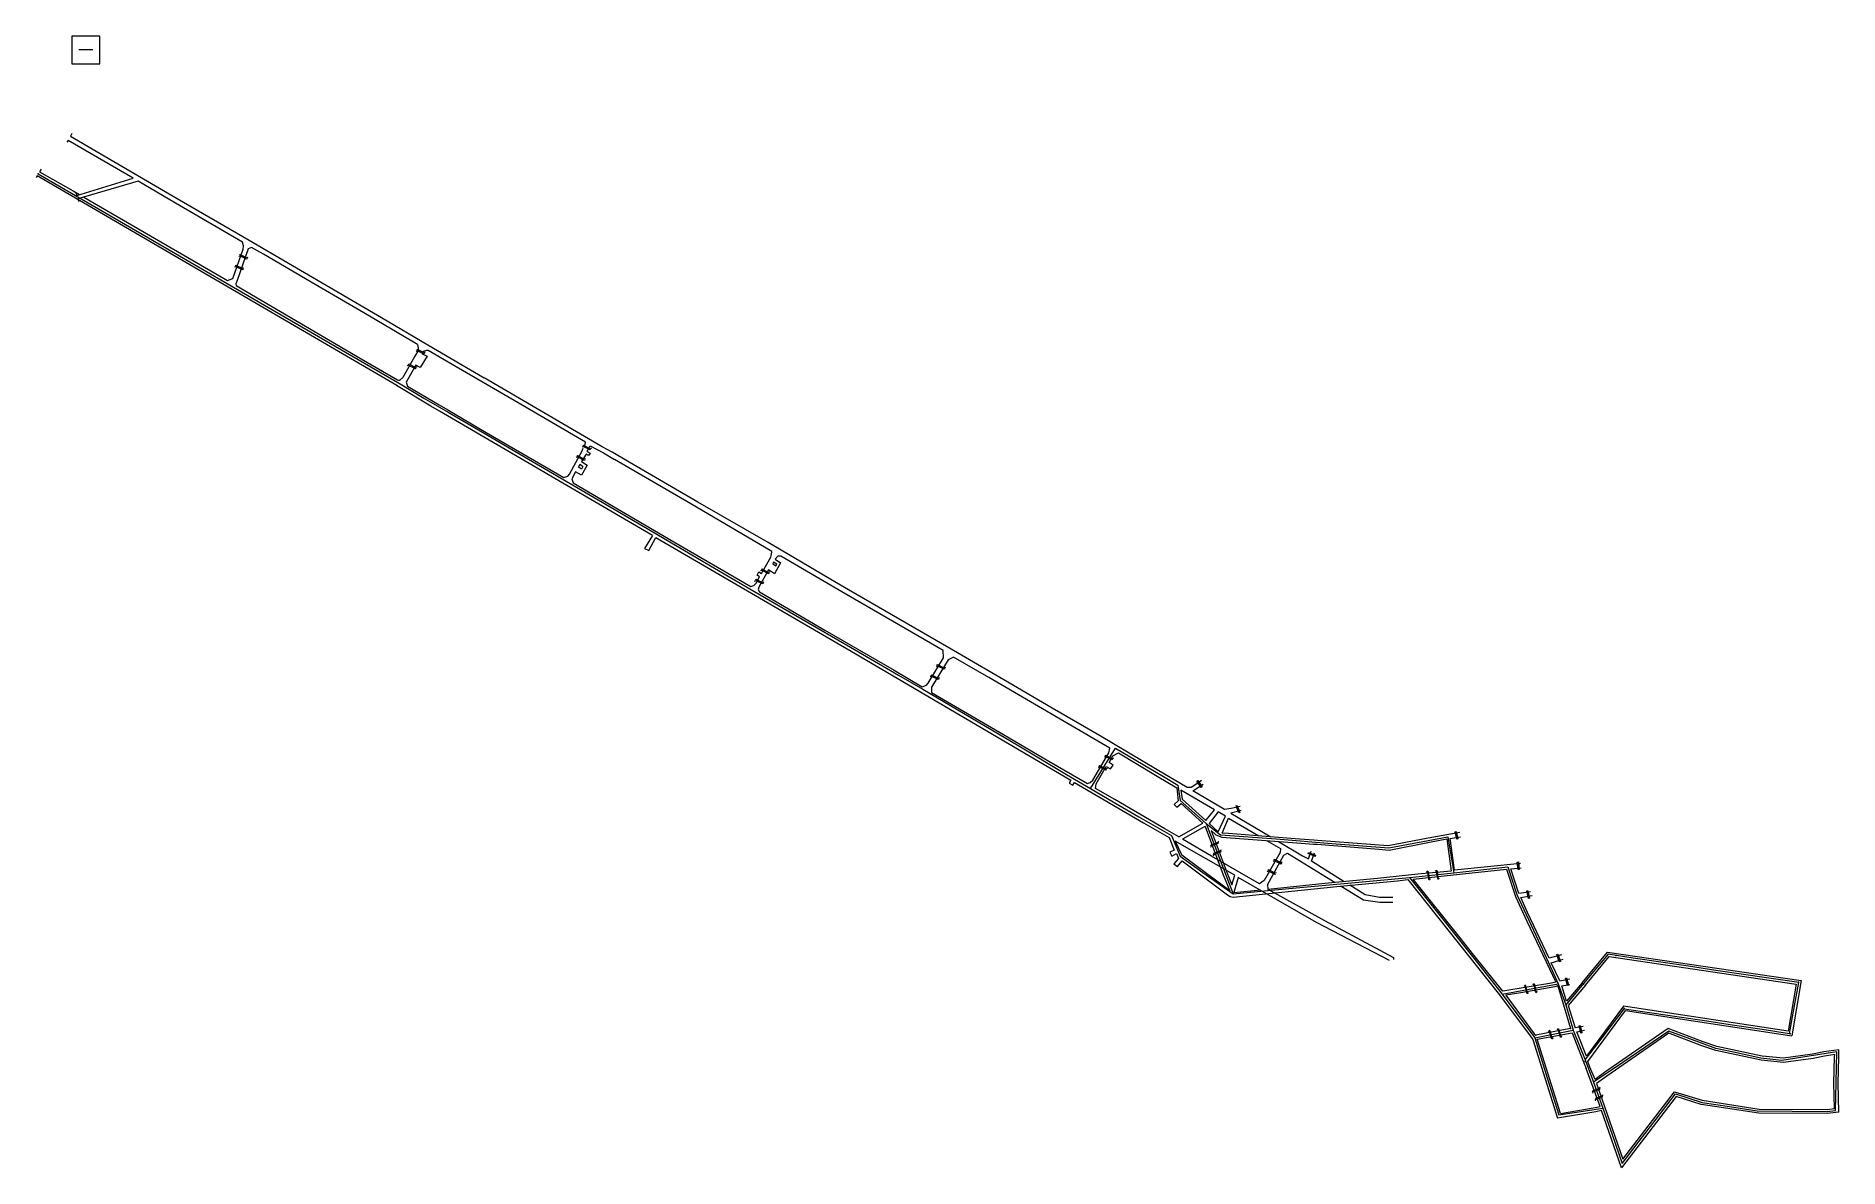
# Model space of a CAD drawing. Header units: metres. Extents: x 580309 to 581602, y 4179416 to 4180227.
import ezdxf

# ---------------------------------------------------------------- set-up
doc = ezdxf.new("R2010")
doc.units = ezdxf.units.M
for name, color, linetype, lineweight in [('BACA', 1, 'Continuous', 0), ('GEOFENCE', 3, 'Continuous', 0), ('INIT_COORD', 5, 'Continuous', 0)]:
    doc.layers.add(name, color=color, linetype=linetype, lineweight=lineweight)

msp = doc.modelspace()

# ---------------------------------------------------------------- hatches: boundary and pattern name
at = {"layer": 'BACA'}
for points in [[(581145.4, 4179689), (581144.8, 4179688.5), (581141.7, 4179693), (581142.3, 4179693.5)], [(581172.5, 4179670.6), (581171.8, 4179670.3), (581169.9, 4179675.5), (581170.6, 4179675.7)], [(581326.8, 4179656.8), (581327.6, 4179657), (581328.7, 4179651.7), (581328, 4179651.5)], [(581226.8, 4179639.9), (581226.5, 4179639.1), (581221.4, 4179641.1), (581221.7, 4179641.8)], [(581371.4, 4179635.1), (581372.2, 4179635.2), (581372.8, 4179629.8), (581372, 4179629.7)], [(581378.3, 4179614.4), (581379.1, 4179614.5), (581380.2, 4179609.2), (581379.4, 4179609)], [(581399.8, 4179568.7), (581400.5, 4179569), (581402.3, 4179563.8), (581401.5, 4179563.6)], [(581406.1, 4179551.8), (581406.8, 4179552), (581408.1, 4179546.7), (581407.4, 4179546.5)], [(581415.7, 4179517.6), (581416.4, 4179517.8), (581417.7, 4179512.5), (581416.9, 4179512.3)]]:
    msp.add_hatch(color=256, dxfattribs=at).paths.add_polyline_path(points)

# ---------------------------------------------------------------- linework, layer by layer
for p, q in [((580355, 4180227.4), (580335, 4180227.4)), ((580335, 4180227.4), (580335, 4180207.4)), ((580355, 4180207.4), (580355, 4180227.4)), ((580335, 4180207.4), (580355, 4180207.4)), ((580335, 4180157.4), (580334, 4180155.5)), ((580335, 4180157.4), (580334, 4180155.5)), ((580332.3, 4180152.5), (580331.5, 4180151.3)), ((580332.3, 4180152.5), (580331.5, 4180151.3)), ((580378.9, 4180125.4), (580332.3, 4180152.5)), ((580378.9, 4180125.4), (580332.3, 4180152.5)), ((580334, 4180155.5), (580410.6, 4180110.8)), ((580312.9, 4180131.9), (580311.8, 4180130.1)), ((580312.9, 4180131.9), (580311.8, 4180130.1)), ((580311.8, 4180130.1), (580335.9, 4180116.3)), ((580311.8, 4180130.1), (580335.9, 4180116.3)), ((580310.1, 4180127.2), (580309.3, 4180125.9)), ((580310.1, 4180127.2), (580309.3, 4180125.9)), ((580338.5, 4180113.1), (580378.9, 4180125.4)), ((580338.5, 4180113.1), (580378.9, 4180125.4)), ((580382.6, 4180123.4), (580339.2, 4180110.6)), ((580382.6, 4180123.4), (580339.2, 4180110.6)), ((580409.3, 4180107.6), (580382.6, 4180123.4)), ((580335.9, 4180116.3), (580340.5, 4180113.7)), ((580335.9, 4180116.3), (580340.5, 4180113.7)), ((580337.9, 4180115), (580338.5, 4180113.1)), ((580337.9, 4180115), (580338.5, 4180113.1)), ((580339.2, 4180110.6), (580339.8, 4180108.8)), ((580339.2, 4180110.6), (580339.8, 4180108.8)), ((580343.5, 4180111.9), (580446.6, 4180052)), ((580457.3, 4180079.6), (580409.3, 4180107.6)), ((580410.6, 4180110.8), (580462.1, 4180081.1)), ((580458, 4180077), (580457.3, 4180079.6)), ((580450.5, 4180053.5), (580457.8, 4180074.6)), ((580461.4, 4180074.7), (580453.5, 4180052.1)), ((580457.8, 4180074.6), (580458, 4180077)), ((580463.9, 4180075.8), (580461.4, 4180074.7)), ((580472.4, 4180070.9), (580463.9, 4180075.8)), ((580506.7, 4180050.9), (580472.4, 4180070.9)), ((580446.6, 4180052), (580450.5, 4180053.5)), ((580453.5, 4180052.1), (580452.7, 4180049.7)), ((580452.7, 4180049.7), (580452.8, 4180048.6)), ((580452.8, 4180048.6), (580502.6, 4180019.3)), ((580544.4, 4180029), (580506.7, 4180050.9)), ((580582.9, 4180006.3), (580544.4, 4180029)), ((580502.6, 4180019.3), (580542.4, 4179996)), ((580583.5, 4180002.2), (580580.9, 4179997.8)), ((580582.9, 4180006.3), (580583.5, 4180002.2)), ((580587, 4180001.1), (580586.1, 4179999.6)), ((580589.2, 4180001.9), (580587, 4180001.1)), ((580590.4, 4180001.9), (580589.2, 4180001.9)), ((580607.7, 4179991.8), (580590.4, 4180001.9)), ((580542.4, 4179996), (580568.4, 4179980.9)), ((580576.7, 4179990.1), (580572.4, 4179982.6)), ((580576.7, 4179990.1), (580572.4, 4179982.6)), ((580581.7, 4179991.4), (580574.6, 4179979.2)), ((580580.9, 4179997.8), (580576.7, 4179990.1)), ((580584.8, 4179989.6), (580581.7, 4179991.4)), ((580589.7, 4179997.9), (580584.8, 4179989.6)), ((580586.1, 4179999.6), (580589.7, 4179997.9)), ((580655, 4179964.4), (580607.7, 4179991.8)), ((580568.4, 4179980.9), (580569.3, 4179980.7)), ((580569.3, 4179980.7), (580570.3, 4179980.7)), ((580572.4, 4179982.6), (580570.1, 4179980.7)), ((580572.4, 4179982.6), (580570.1, 4179980.7)), ((580574.6, 4179979.2), (580575.6, 4179976.3)), ((580703.2, 4179936.2), (580655, 4179964.4)), ((580632.2, 4179943.2), (580687.8, 4179910.8)), ((580703.1, 4179934.4), (580703.2, 4179936.2)), ((580691.8, 4179913.2), (580700.8, 4179930)), ((580703.7, 4179927.5), (580700.5, 4179922.3)), ((580700.8, 4179930), (580701.7, 4179931.8)), ((580702.2, 4179932.7), (580702.8, 4179933.9)), ((580702.8, 4179933.9), (580703.1, 4179934.4)), ((580705.5, 4179926.5), (580703.7, 4179927.5)), ((580704.5, 4179929.6), (580704.5, 4179929.5)), ((580704.5, 4179929.5), (580706.7, 4179928.2)), ((580706.7, 4179928.2), (580705.5, 4179926.5)), ((580737.6, 4179920.1), (580722.4, 4179929)), ((580778.9, 4179891.9), (580724, 4179923.7)), ((580687.8, 4179910.8), (580690.6, 4179911.9)), ((580690.6, 4179911.9), (580691.8, 4179913.2)), ((580696.1, 4179914.9), (580693.5, 4179909.8)), ((580700.4, 4179912.6), (580696.1, 4179914.9)), ((580698.4, 4179918.2), (580699.5, 4179920.3)), ((580700.5, 4179916.7), (580698.4, 4179918.2)), ((580699.5, 4179920.3), (580701.5, 4179918.7)), ((580704.5, 4179919.7), (580700.4, 4179912.6)), ((580700.5, 4179922.3), (580704.5, 4179919.7)), ((580701.5, 4179918.7), (580700.5, 4179916.7)), ((580783.9, 4179893.2), (580737.6, 4179920.1)), ((580693.5, 4179909.8), (580694.4, 4179907.1)), ((580694.4, 4179907.1), (580766.7, 4179864.8)), ((580837, 4179857.8), (580778.9, 4179891.9)), ((580834.2, 4179864.1), (580783.9, 4179893.2)), ((580751.3, 4179869.2), (580745.7, 4179860)), ((580745.7, 4179860), (580748.6, 4179858.5)), ((580748.6, 4179858.5), (580753.8, 4179867.8)), ((580753.8, 4179867.8), (580896.6, 4179784.5)), ((580766.7, 4179864.8), (580821.8, 4179832.7)), ((580887.3, 4179833), (580834.2, 4179864.1)), ((580829.5, 4179842), (580836.2, 4179853.6)), ((580836.2, 4179853.6), (580836.7, 4179855.7)), ((580836.7, 4179855.7), (580837, 4179857.8)), ((580838.2, 4179850.2), (580837.6, 4179849)), ((580837.6, 4179849), (580839.8, 4179847.5)), ((580840.4, 4179848.6), (580838.2, 4179850.2)), ((580843.2, 4179849.7), (580838.9, 4179841.7)), ((580841.2, 4179854.3), (580839.2, 4179852.3)), ((580839.2, 4179852.3), (580843.2, 4179849.7)), ((580839.8, 4179847.5), (580840.4, 4179848.6)), ((580843.3, 4179854.5), (580841.2, 4179854.3)), ((580887.1, 4179828.8), (580843.3, 4179854.5)), ((580821.8, 4179832.7), (580823.9, 4179833.4)), ((580823.9, 4179833.4), (580825.6, 4179835)), ((580825.6, 4179835), (580828.1, 4179839.6)), ((580826.3, 4179840.8), (580827.7, 4179843.1)), ((580828.1, 4179839.6), (580826.3, 4179840.8)), ((580834.5, 4179844.5), (580827.7, 4179832.3)), ((580827.7, 4179843.1), (580829.5, 4179842)), ((580838.9, 4179841.7), (580834.5, 4179844.5)), ((580970.1, 4179785.1), (580887.3, 4179833)), ((580827.7, 4179832.3), (580827.2, 4179830.4)), ((580827.2, 4179830.4), (580828.1, 4179828.8)), ((580828.1, 4179828.8), (580875, 4179801.4)), ((580959.8, 4179786.7), (580887.1, 4179828.8)), ((580875, 4179801.4), (580924.7, 4179772.6)), ((580896.6, 4179784.5), (581051.2, 4179693.8)), ((580949.1, 4179763.3), (580960, 4179781.6)), ((580960, 4179781.6), (580959.8, 4179786.7)), ((580967.1, 4179782.1), (580963.4, 4179780.1)), ((580992.5, 4179767.3), (580967.1, 4179782.1)), ((581006.1, 4179764.1), (580970.1, 4179785.1)), ((580924.7, 4179772.6), (580944.6, 4179760.8)), ((580963.4, 4179780.1), (580951.3, 4179760.5)), ((580944.6, 4179760.8), (580947.7, 4179761.9)), ((580947.7, 4179761.9), (580949.1, 4179763.3)), ((580951.3, 4179760.5), (580951.3, 4179756.7)), ((580951.3, 4179756.7), (581003.1, 4179726.5)), ((581079.2, 4179716.7), (580992.5, 4179767.3)), ((581037.8, 4179745.4), (581006.1, 4179764.1)), ((581071.8, 4179725.7), (581037.8, 4179745.4)), ((581003.1, 4179726.5), (581035.5, 4179707.4)), ((581113.3, 4179701.3), (581071.8, 4179725.7)), ((581078.5, 4179713.5), (581079.2, 4179716.7)), ((581035.5, 4179707.4), (581063.2, 4179691.5)), ((581067.1, 4179693.8), (581078.5, 4179713.5)), ((581069.5, 4179691.1), (581076.7, 4179703.5)), ((581076.7, 4179703.5), (581079.7, 4179701.8)), ((581078.7, 4179706.4), (581081.5, 4179711.3)), ((581081.6, 4179704.6), (581078.7, 4179706.4)), ((581079.7, 4179701.8), (581081.6, 4179704.6)), ((581081.5, 4179711.3), (581085.4, 4179713.3)), ((581085.4, 4179713.3), (581113.2, 4179696.7)), ((581051.2, 4179693.8), (581050, 4179691.6)), ((581050, 4179691.6), (581052.7, 4179690.2)), ((581052.7, 4179690.2), (581053.9, 4179692.2)), ((581053.9, 4179692.2), (581103.5, 4179663.3)), ((581063.2, 4179691.5), (581065.2, 4179692.1)), ((581065.2, 4179692.1), (581067.1, 4179693.8)), ((581069.1, 4179687.9), (581069.5, 4179691.1)), ((581113.2, 4179696.7), (581127.2, 4179688.4)), ((581134.7, 4179688.5), (581113.3, 4179701.3)), ((581138.8, 4179686.1), (581146.3, 4179690.9)), ((581145, 4179693.6), (581139.6, 4179689.7)), ((581082.8, 4179679.9), (581069.1, 4179687.9)), ((581118.6, 4179659), (581082.8, 4179679.9)), ((581128.2, 4179679), (581125.4, 4179676.3)), ((581127.2, 4179688.4), (581128.2, 4179679)), ((581154.2, 4179672.6), (581130.1, 4179686.7)), ((581130.1, 4179686.7), (581131.2, 4179680.2)), ((581131.2, 4179680.2), (581148.2, 4179664.8)), ((581137.6, 4179688.6), (581134.7, 4179688.5)), ((581139.6, 4179689.7), (581137.6, 4179688.6)), ((581161.6, 4179672.7), (581138.8, 4179686.1)), ((581125.4, 4179676.3), (581127.4, 4179674.4)), ((581127.4, 4179674.4), (581130.3, 4179677.1)), ((581130.3, 4179677.1), (581146, 4179662.9)), ((581162.1, 4179667.9), (581156.9, 4179671)), ((581157, 4179656.8), (581162.1, 4179667.9)), ((581159.7, 4179655.8), (581164.3, 4179666.6)), ((581166.3, 4179673.4), (581161.6, 4179672.7)), ((581164.3, 4179666.6), (581186, 4179653.9)), ((581173.5, 4179672), (581166, 4179670.1)), ((581166, 4179670.1), (581194.6, 4179653.2)), ((581172.8, 4179675), (581166.3, 4179673.4)), ((581103.5, 4179663.3), (581121.8, 4179652.7)), ((581128.8, 4179653.1), (581118.6, 4179659)), ((581121.8, 4179652.7), (581125.5, 4179643.7)), ((581147.6, 4179660.6), (581160.6, 4179626)), ((581150.5, 4179662.7), (581157, 4179656.8)), ((581155.2, 4179654.6), (581159.6, 4179653)), ((581159.6, 4179653), (581216.4, 4179648.7)), ((581164.3, 4179655.6), (581159.7, 4179655.8)), ((581212.2, 4179651.8), (581164.3, 4179655.6)), ((581307.6, 4179652.2), (581278.8, 4179646.7)), ((581330.2, 4179656.3), (581307.6, 4179652.2)), ((581323.3, 4179651.9), (581330.8, 4179653.2)), ((581326.4, 4179629.3), (581323.3, 4179651.9)), ((581125.5, 4179643.7), (581122.2, 4179642.1)), ((581122.2, 4179642.1), (581123.8, 4179639.4)), ((581123.8, 4179639.4), (581127, 4179641.1)), ((581168.8, 4179625.6), (581126.2, 4179650.1)), ((581126.2, 4179650.1), (581131, 4179640)), ((581127, 4179641.1), (581128.6, 4179637.7)), ((581152.2, 4179639.4), (581131.4, 4179651.5)), ((581186.7, 4179619.4), (581152.2, 4179639.4)), ((581201.3, 4179641.8), (581189.9, 4179621.8)), ((581191.7, 4179650.5), (581201.6, 4179644.7)), ((581192.5, 4179619.2), (581204.1, 4179640)), ((581200.1, 4179649.9), (581217.4, 4179639.6)), ((581201.6, 4179644.7), (581201.3, 4179641.8)), ((581204.1, 4179640), (581206.7, 4179641.5)), ((581206.7, 4179641.5), (581240.9, 4179620.4)), ((581217.4, 4179639.6), (581221.6, 4179637.3)), ((581221.6, 4179637.3), (581223.7, 4179642.8)), ((581223.8, 4179635.7), (581226.1, 4179641.7)), ((581227.9, 4179647.8), (581272.2, 4179644.2)), ((581278.8, 4179646.7), (581228.1, 4179650.6)), ((581272.2, 4179644.2), (581279.6, 4179643.7)), ((581279.6, 4179643.7), (581309.7, 4179649.5)), ((581309.7, 4179649.5), (581320.8, 4179651.6)), ((581320.8, 4179651.6), (581324, 4179628.6)), ((581128.6, 4179637.7), (581125.2, 4179633.9)), ((581125.2, 4179633.9), (581127.8, 4179631.8)), ((581127.8, 4179631.8), (581131.1, 4179636)), ((581131.1, 4179636), (581163.6, 4179611.6)), ((581247.2, 4179621), (581223.8, 4179635.7)), ((581300.1, 4179626.3), (581271.1, 4179623.3)), ((581296.7, 4179622.9), (581325.6, 4179626)), ((581324, 4179628.6), (581300.1, 4179626.3)), ((581325.6, 4179626), (581363.6, 4179630)), ((581373.7, 4179634), (581326.4, 4179629.3)), ((581363.6, 4179630), (581370.2, 4179610.3)), ((581366.9, 4179630.2), (581374.1, 4179630.9)), ((581372.6, 4179612.4), (581366.9, 4179630.2)), ((581167.8, 4179610), (581242.1, 4179617.5)), ((581171.3, 4179624.1), (581168.2, 4179613.2)), ((581168.2, 4179613.2), (581187.5, 4179615.1)), ((581187.1, 4179615), (581171.3, 4179624.1)), ((581189.9, 4179621.8), (581186.7, 4179619.4)), ((581227.5, 4179591.8), (581187.1, 4179615)), ((581192.9, 4179615.5), (581192.5, 4179619.2)), ((581233.4, 4179619.7), (581192.9, 4179615.5)), ((581233.5, 4179593), (581192.9, 4179615.5)), ((581271.1, 4179623.3), (581233.4, 4179619.7)), ((581242.1, 4179617.5), (581285.5, 4179621.7)), ((581245.1, 4179617.8), (581261.1, 4179608)), ((581262.3, 4179611.6), (581251.4, 4179618.4)), ((581285.5, 4179621.7), (581292.9, 4179622.5)), ((581381, 4179613.8), (581372.6, 4179612.4)), ((581163.6, 4179611.6), (581165.6, 4179610.4)), ((581165.6, 4179610.4), (581167.8, 4179610)), ((581261.1, 4179608), (581272.8, 4179606.2)), ((581272.7, 4179609.7), (581262.3, 4179611.6)), ((581282.1, 4179609.6), (581272.7, 4179609.7)), ((581272.8, 4179606.2), (581282.1, 4179606.3)), ((581370.2, 4179610.3), (581378.3, 4179592.6)), ((581373.9, 4179609.6), (581382, 4179611)), ((581378.8, 4179598.8), (581373.9, 4179609.6)), ((581279.8, 4179564.4), (581227.5, 4179591.8)), ((581283, 4179566.3), (581233.5, 4179593)), ((581394.3, 4179566.2), (581378.8, 4179598.8)), ((581283, 4179565.3), (581283, 4179566.3)), ((581403.2, 4179568.6), (581394.3, 4179566.2)), ((581395.8, 4179562.9), (581404.4, 4179565.5)), ((581402, 4179549.9), (581395.8, 4179562.9)), ((581402, 4179549.9), (581409.2, 4179551.3)), ((581575, 4179550.1), (581568.2, 4179510.5)), ((581373.9, 4179541.4), (581363.1, 4179539.6)), ((581363.1, 4179539.6), (581383.5, 4179511.9)), ((581398.3, 4179545.5), (581373.9, 4179541.4)), ((581400.5, 4179546.2), (581398.3, 4179545.5)), ((581400.5, 4179546.2), (581409.6, 4179515.8)), ((581403.4, 4179546.2), (581409.2, 4179547.3)), ((581571.5, 4179547.6), (581565.7, 4179513.9)), ((581383.5, 4179511.9), (581384.8, 4179510.9)), ((581409.6, 4179515.8), (581384.8, 4179510.9)), ((581418.7, 4179517.2), (581412.9, 4179516.1)), ((581414.1, 4179513.4), (581419.7, 4179514.5)), ((581513.8, 4179499.9), (581503.7, 4179503.3)), ((581514.6, 4179502.8), (581504.7, 4179506.1)), ((581546.4, 4179492.9), (581513.8, 4179499.9)), ((581546.9, 4179495.9), (581514.6, 4179502.8)), ((581602.1, 4179500.4), (581591.3, 4179498.9)), ((581599, 4179497), (581591.8, 4179495.9)), ((581598.9, 4179495.3), (581599, 4179497)), ((581601.9, 4179495.2), (581602.1, 4179500.4)), ((581418.7, 4179492.2), (581420.7, 4179487.1)), ((581562.4, 4179491.4), (581546.4, 4179492.9)), ((581562.3, 4179494.4), (581546.9, 4179495.9)), ((581583.6, 4179494.3), (581562.4, 4179491.4)), ((581591.8, 4179495.9), (581583.6, 4179494.3)), ((581598.5, 4179476.6), (581598.9, 4179495.3)), ((581601.5, 4179476.6), (581601.9, 4179495.2)), ((581598.8, 4179458.3), (581598.5, 4179476.6)), ((581601.9, 4179455.7), (581601.5, 4179476.6))]:
    msp.add_line(p, q, dxfattribs=at)
for points in [[(580751.3, 4179869.2, 0), (580598.5, 4179958.4, 0), (580598.5, 4179958.4, 0), (580592.4, 4179962, 0), (580567.9, 4179976.8, 0), (580568, 4179976.7, 0), (580310.1, 4180127.2, 0)], [(580462.1, 4180081.1, 0), (580557.1, 4180025.5, 0), (580557.1, 4180025.5, 0), (580590.2, 4180006, 0), (580590.2, 4180006, 0), (580630.6, 4179982.4, 0)], [(580575.6, 4179976.3, 0), (580598.4, 4179963, 0), (580604.5, 4179959.4, 0), (580604.5, 4179959.4, 0), (580632.2, 4179943.2, 0)], [(580722.4, 4179929, 0), (580715.3, 4179932.9, 0), (580630.6, 4179982.4, 0)], [(580704.5, 4179929.6, 0), (580706.7, 4179933.5, 0), (580716.2, 4179928.4, 0), (580724, 4179923.7, 0)], [(581148.2, 4179664.8, 0), (581154.2, 4179672.6, 0)], [(581156.9, 4179671, 0), (581150.5, 4179662.7, 0)], [(581128.8, 4179653.1, 0), (581146, 4179662.9, 0)], [(581147.6, 4179660.6, 0), (581145.6, 4179659.5, 0), (581131.4, 4179651.5, 0)], [(581155.2, 4179654.6, 0), (581151.9, 4179657.6, 0), (581163.3, 4179627.1, 0)], [(581228.1, 4179650.6, 0), (581225.5, 4179650.8, 0), (581212.2, 4179651.8, 0)], [(581160.6, 4179626, 0), (581165.2, 4179614.5, 0), (581131, 4179640, 0)], [(581216.4, 4179648.7, 0), (581225.2, 4179648, 0), (581227.9, 4179647.8, 0)], [(581163.3, 4179627.1, 0), (581166.7, 4179618.8, 0), (581168.8, 4179625.6, 0)], [(581292.9, 4179622.5, 0), (581357.7, 4179541.1, 0), (581378.7, 4179513, 0), (581382.5, 4179507.9, 0), (581400.3, 4179451.3, 0)], [(581378.3, 4179592.6, 0), (581399.1, 4179548.9, 0), (581396, 4179548.3, 0), (581361, 4179542.5, 0), (581340.2, 4179568.4, 0), (581330.4, 4179580.8, 0), (581296.7, 4179622.9, 0)], [(581418, 4179548.5, 0), (581436, 4179570.5, 0), (581575, 4179550.1, 0)], [(581420.4, 4179546.9, 0), (581437.3, 4179567.3, 0), (581571.5, 4179547.6, 0)], [(581418, 4179548.5, 0), (581418, 4179548.5, 0), (581406.8, 4179535.2, 0), (581403.4, 4179546.2, 0)], [(581420.4, 4179546.9, 0), (581420.4, 4179546.9, 0), (581408, 4179532.1, 0), (581412.9, 4179516.1, 0)], [(581565.7, 4179513.9, 0), (581447.5, 4179531.8, 0), (581421, 4179495.8, 0), (581414.1, 4179513.4, 0)], [(581504.7, 4179506.1, 0), (581479.6, 4179515.6, 0), (581433.9, 4179484.1, 0), (581427.2, 4179479.2, 0), (581423.5, 4179488.1, 0), (581422, 4179492, 0), (581448.9, 4179528.6, 0), (581568.2, 4179510.5, 0)], [(581402.4, 4179454.7, 0), (581385.6, 4179508, 0), (581410.7, 4179512.6, 0), (581418.7, 4179492.2, 0)], [(581503.7, 4179503.3, 0), (581480, 4179512.3, 0), (581435.6, 4179481.6, 0), (581435.6, 4179481.6, 0), (581428.2, 4179476.3, 0), (581447.2, 4179422, 0)], [(581591.3, 4179498.9, 0), (581583.1, 4179497.3, 0), (581562.3, 4179494.4, 0)], [(581402.4, 4179454.7, 0), (581427.2, 4179459, 0), (581430.9, 4179459.7, 0), (581420.7, 4179487.1, 0)], [(581601.9, 4179455.7, 0), (581593.7, 4179454.7, 0), (581544.6, 4179454.9, 0), (581503.3, 4179461.3, 0), (581485.3, 4179466.9, 0), (581446.2, 4179415.7, 0), (581431.8, 4179456.9, 0), (581427.7, 4179456, 0), (581400.3, 4179451.3, 0)], [(581447.2, 4179422, 0), (581484.2, 4179470.4, 0), (581504, 4179464.3, 0), (581544.9, 4179457.9, 0), (581593.6, 4179457.7, 0), (581598.8, 4179458.3, 0)]]:
    msp.add_polyline3d(points, dxfattribs=at)
at = {"layer": 'BACA', "lineweight": 15}
for points in [[(580454.7, 4180069.5, -52.1), (580455.6, 4180069.9, -63.9), (580460.1, 4180067.6, -63.7), (580461, 4180067.9, -63.9)], [(580461.3, 4180068.6, -63.9), (580460.4, 4180068.3, -52.1), (580455.8, 4180070.5, -63.9), (580455, 4180070.2, -52.1)], [(580451.7, 4180061.9, -52.1), (580452.6, 4180062.2, -63.9), (580457.1, 4180059.9, -63.7), (580458, 4180060.3, -63.9)], [(580458.3, 4180060.9, -63.9), (580457.4, 4180060.6, -52.1), (580452.9, 4180062.9, -63.9), (580452, 4180062.6, -52.1)], [(580581.8, 4180001.5, -52.1), (580582.7, 4180001.8, -63.9), (580587.2, 4179999.6, -63.7), (580588.1, 4179999.9, -63.9)], [(580588.4, 4180000.6, -63.9), (580587.5, 4180000.2, -52.1), (580583, 4180002.5, -63.9), (580582.1, 4180002.2, -52.1)], [(580575.7, 4179991.1, -52.1), (580576.5, 4179991.4, -63.9), (580581.1, 4179989.1, -63.7), (580582, 4179989.4, -63.9)], [(580582.3, 4179990.1, -63.9), (580581.4, 4179989.8, -52.1), (580576.8, 4179992.1, -63.9), (580576, 4179991.7, -52.1)], [(580696.7, 4179925.3, -52.1), (580697.5, 4179925.6, -63.9), (580702.1, 4179923.3, -63.7), (580703, 4179923.6, -63.9)], [(580703.2, 4179924.3, -63.9), (580702.4, 4179924, -52.1), (580697.8, 4179926.3, -63.9), (580697, 4179925.9, -52.1)], [(580701, 4179932.7, -52.1), (580701.8, 4179933, -63.9), (580706.4, 4179930.8, -63.7), (580707.2, 4179931.1, -63.9)], [(580707.5, 4179931.8, -63.9), (580706.7, 4179931.4, -52.1), (580702.1, 4179933.7, -63.9), (580701.3, 4179933.4, -52.1)], [(580824.6, 4179836.6, -52.1), (580825.5, 4179837, -63.9), (580830, 4179834.7, -63.7), (580830.9, 4179835, -63.9)], [(580831.2, 4179835.7, -63.9), (580830.3, 4179835.3, -52.1), (580825.8, 4179837.6, -63.9), (580824.9, 4179837.3, -52.1)], [(580828.9, 4179844.1, -52.1), (580829.7, 4179844.4, -63.9), (580834.3, 4179842.1, -63.7), (580835.2, 4179842.5, -63.9)], [(580835.5, 4179843.1, -63.9), (580834.6, 4179842.8, -52.1), (580830, 4179845.1, -63.9), (580829.2, 4179844.8, -52.1)], [(580950.5, 4179768.1, -52.1), (580951.4, 4179768.4, -63.9), (580956, 4179766.1, -63.7), (580956.8, 4179766.4, -63.9)], [(580957.1, 4179767.1, -63.9), (580956.3, 4179766.8, -52.1), (580951.7, 4179769.1, -63.9), (580950.8, 4179768.7, -52.1)], [(580954.8, 4179775.5, -52.1), (580955.7, 4179775.8, -63.9), (580960.2, 4179773.6, -63.7), (580961.1, 4179773.9, -63.9)], [(580961.4, 4179774.6, -63.9), (580960.5, 4179774.2, -52.1), (580956, 4179776.5, -63.9), (580955.1, 4179776.2, -52.1)], [(581071, 4179703, -52.1), (581071.8, 4179703.4, -63.9), (581076.4, 4179701.1, -63.7), (581077.2, 4179701.4, -63.9)], [(581077.5, 4179702.1, -63.9), (581076.7, 4179701.8, -52.1), (581072.1, 4179704.1, -63.9), (581071.3, 4179703.7, -52.1)], [(581075.3, 4179710.5, -52.1), (581076.1, 4179710.8, -63.9), (581080.7, 4179708.6, -63.7), (581081.5, 4179708.9, -63.9)], [(581081.8, 4179709.6, -63.9), (581081, 4179709.2, -52.1), (581076.4, 4179711.5, -63.9), (581075.6, 4179711.2, -52.1)], [(581156.9, 4179650, -52.1), (581156.6, 4179649.1, -63.9), (581151.9, 4179647.2, -63.7), (581151.5, 4179646.4, -63.9)], [(581151.8, 4179645.7, -63.9), (581152.2, 4179646.6, -52.1), (581156.9, 4179648.5, -63.9), (581157.2, 4179649.3, -52.1)], [(581158.8, 4179643.9, -52.1), (581158.5, 4179643, -63.9), (581153.7, 4179641.1, -63.7), (581153.4, 4179640.3, -63.9)], [(581153.7, 4179639.6, -63.9), (581154, 4179640.5, -52.1), (581158.8, 4179642.3, -63.9), (581159.1, 4179643.2, -52.1)], [(581192.1, 4179628.4, -52.1), (581192.9, 4179628.7, -63.9), (581197.5, 4179626.4, -63.7), (581198.4, 4179626.7, -63.9)], [(581198.6, 4179627.4, -63.9), (581197.8, 4179627.1, -52.1), (581193.2, 4179629.4, -63.9), (581192.4, 4179629, -52.1)], [(581196.4, 4179635.8, -52.1), (581197.2, 4179636.2, -63.9), (581201.8, 4179633.9, -63.7), (581202.6, 4179634.2, -63.9)], [(581202.9, 4179634.9, -63.9), (581202.1, 4179634.5, -52.1), (581197.5, 4179636.8, -63.9), (581196.7, 4179636.5, -52.1)], [(581306.2, 4179628.4, -52.1), (581307, 4179627.9, -63.9), (581307.7, 4179622.8, -63.7), (581308.5, 4179622.3, -63.9)], [(581309.2, 4179622.5, -63.9), (581308.4, 4179623, -52.1), (581307.7, 4179628, -63.9), (581306.9, 4179628.5, -52.1)], [(581312.6, 4179628.9, -52.1), (581313.3, 4179628.4, -63.9), (581314.1, 4179623.3, -63.7), (581314.9, 4179622.8, -63.9)], [(581315.6, 4179623, -63.9), (581314.8, 4179623.5, -52.1), (581314.1, 4179628.5, -63.9), (581313.3, 4179629, -52.1)], [(581376.1, 4179546.6, -52.1), (581376.9, 4179546.2, -63.9), (581378, 4179541.2, -63.7), (581378.7, 4179540.7, -63.9)], [(581379.5, 4179540.9, -63.9), (581378.7, 4179541.4, -52.1), (581377.6, 4179546.4, -63.9), (581376.8, 4179546.8, -52.1)], [(581382.4, 4179547.5, -52.1), (581383.2, 4179547.1, -63.9), (581384.3, 4179542.1, -63.7), (581385.1, 4179541.6, -63.9)], [(581385.8, 4179541.8, -63.9), (581385, 4179542.3, -52.1), (581383.9, 4179547.3, -63.9), (581383.1, 4179547.7, -52.1)], [(581393.6, 4179514, -52.1), (581394.4, 4179513.6, -63.9), (581395.7, 4179508.7, -63.7), (581396.6, 4179508.3, -63.9)], [(581397.3, 4179508.5, -63.9), (581396.4, 4179508.9, -52.1), (581395.1, 4179513.9, -63.9), (581394.3, 4179514.3, -52.1)], [(581399.8, 4179515.2, -52.1), (581400.7, 4179514.8, -63.9), (581402, 4179509.9, -63.7), (581402.8, 4179509.5, -63.9)], [(581403.5, 4179509.7, -63.9), (581402.7, 4179510.2, -52.1), (581401.4, 4179515.1, -63.9), (581400.5, 4179515.5, -52.1)], [(581430.5, 4179473.7, -63.9), (581430.2, 4179472.8, -52.1), (581425.5, 4179470.9, -63.9), (581425.2, 4179470, -52.1)], [(581425.5, 4179469.4, -52.1), (581425.8, 4179470.2, -63.9), (581430.5, 4179472.2, -63.7), (581430.9, 4179473, -63.9)], [(581432.5, 4179468.2, -63.9), (581432.2, 4179467.4, -52.1), (581427.5, 4179465.4, -63.9), (581427.2, 4179464.6, -52.1)], [(581427.5, 4179463.9, -52.1), (581427.8, 4179464.8, -63.9), (581432.5, 4179466.7, -63.7), (581432.8, 4179467.6, -63.9)]]:
    msp.add_polyline3d(points, dxfattribs=at)
at = {"layer": 'BACA'}
for points in [[(581145.4, 4179689, -47.8), (581144.8, 4179688.5, -47.5), (581141.7, 4179693, -48.5), (581142.3, 4179693.5, -48.8), (581145.4, 4179689, -47.8)], [(581172.5, 4179670.6, -47.8), (581171.8, 4179670.3, -47.5), (581169.9, 4179675.5, -48.5), (581170.6, 4179675.7, -48.8), (581172.5, 4179670.6, -47.8)], [(581326.8, 4179656.8, -47.8), (581327.6, 4179657, -47.5), (581328.7, 4179651.7, -48.5), (581328, 4179651.5, -48.8), (581326.8, 4179656.8, -47.8)], [(581226.8, 4179639.9, -47.8), (581226.5, 4179639.1, -47.5), (581221.4, 4179641.1, -48.5), (581221.7, 4179641.8, -48.8), (581226.8, 4179639.9, -47.8)], [(581371.4, 4179635.1, -47.8), (581372.2, 4179635.2, -47.5), (581372.8, 4179629.8, -48.5), (581372, 4179629.7, -48.8), (581371.4, 4179635.1, -47.8)], [(581378.3, 4179614.4, -47.8), (581379.1, 4179614.5, -47.5), (581380.2, 4179609.2, -48.5), (581379.4, 4179609, -48.8), (581378.3, 4179614.4, -47.8)], [(581399.8, 4179568.7, -47.8), (581400.5, 4179569, -47.5), (581402.3, 4179563.8, -48.5), (581401.5, 4179563.6, -48.8), (581399.8, 4179568.7, -47.8)], [(581406.1, 4179551.8, -47.8), (581406.8, 4179552, -47.5), (581408.1, 4179546.7, -48.5), (581407.4, 4179546.5, -48.8), (581406.1, 4179551.8, -47.8)], [(581415.7, 4179517.6, -47.8), (581416.4, 4179517.8, -47.5), (581417.7, 4179512.5, -48.5), (581416.9, 4179512.3, -48.8), (581415.7, 4179517.6, -47.8)]]:
    msp.add_polyline3d(points, close=True, dxfattribs=at)
for p in [(581442, 4179568, 380.2), (581573, 4179549, 385.6), (581400.5, 4179546.2), (581419, 4179547.6, -22.6), (581407.6, 4179534, -18.6), (581448, 4179530, 405.1), (581384.8, 4179510.9), (581409.6, 4179515.8), (581567, 4179512, 391.5), (581420, 4179492, 402)]:
    msp.add_point(p, dxfattribs=at)
at = {"layer": 'GEOFENCE'}
for p, q in [((580350, 4180217.4), (580340, 4180217.4)), ((580310.9, 4180128.6), (580354.1, 4180103.5)), ((580354.1, 4180103.5), (580397.4, 4180078.4)), ((580397.4, 4180078.4), (580449.3, 4180048.3)), ((580449.3, 4180048.3), (580492.5, 4180023.2)), ((580492.5, 4180023.2), (580535.7, 4179998)), ((580535.7, 4179998), (580570.3, 4179977.9)), ((580570.3, 4179977.9), (580587.5, 4179967.8)), ((580587.5, 4179967.8), (580604.8, 4179957.7)), ((580604.8, 4179957.7), (580622.1, 4179947.6)), ((580622.1, 4179947.6), (580639.3, 4179937.5)), ((580639.3, 4179937.5), (580656.6, 4179927.4)), ((580656.6, 4179927.4), (580673.9, 4179917.3)), ((580673.9, 4179917.3), (580689.4, 4179908.2)), ((580689.4, 4179908.2), (580723.9, 4179888)), ((580723.9, 4179888), (580758.4, 4179867.8)), ((580758.4, 4179867.8), (580792.9, 4179847.5)), ((580792.9, 4179847.5), (580824, 4179829.3)), ((580824, 4179829.3), (580858.6, 4179809.2)), ((580858.6, 4179809.2), (580893.2, 4179789.2)), ((580893.2, 4179789.2), (580927.8, 4179769.1)), ((580927.8, 4179769.1), (580945.1, 4179759.1)), ((580945.1, 4179759.1), (580979.5, 4179738.7)), ((580979.5, 4179738.7), (581013.9, 4179718.3)), ((581013.9, 4179718.3), (581048.3, 4179697.9)), ((581065.5, 4179687.7), (581083.3, 4179716.7)), ((581083.3, 4179716.7), (581117.7, 4179696.3)), ((581048.3, 4179697.9), (581065.5, 4179687.7)), ((581117.7, 4179696.3), (581128, 4179690.2)), ((581065.5, 4179687.7), (581082.8, 4179677.6)), ((581082.8, 4179677.6), (581100.1, 4179667.6)), ((581128, 4179690.2), (581129.8, 4179679.3)), ((581129.8, 4179679.3), (581148.4, 4179662.7)), ((581100.1, 4179667.6), (581123.4, 4179654)), ((581123.4, 4179654), (581129.6, 4179639.2)), ((581148.4, 4179662.7), (581162.7, 4179625.3)), ((581148.4, 4179662.7), (581158.7, 4179654.7)), ((581158.7, 4179654.7), (581198.6, 4179651.6)), ((581279.3, 4179645.2), (581321.6, 4179653.2)), ((581321.6, 4179653.2), (581325.9, 4179627.4)), ((581129.6, 4179639.2), (581145.9, 4179627.6)), ((581198.6, 4179651.6), (581238.5, 4179648.4)), ((581238.5, 4179648.4), (581279.3, 4179645.2)), ((581145.9, 4179627.6), (581167.6, 4179612.2)), ((581294.1, 4179624.1), (581325.9, 4179627.4)), ((581325.9, 4179627.4), (581364.7, 4179631.6)), ((581364.7, 4179631.6), (581371.2, 4179611.7)), ((581162.7, 4179625.3), (581167.6, 4179612.2)), ((581167.6, 4179612.2), (581207.5, 4179616)), ((581207.5, 4179616), (581247.3, 4179619.7)), ((581247.3, 4179619.7), (581294.1, 4179624.1)), ((581294.1, 4179624.1), (581318.9, 4179592.8)), ((581371.2, 4179611.7), (581388.1, 4179575.4)), ((581318.9, 4179592.8), (581343.8, 4179561.5)), ((581388.1, 4179575.4), (581396.5, 4179557.2)), ((581343.8, 4179561.5), (581360.5, 4179540.3)), ((581436.7, 4179568.9), (581423.8, 4179553.6)), ((581454.5, 4179566.2), (581436.7, 4179568.9)), ((581474.3, 4179563.3), (581454.5, 4179566.2)), ((581494.1, 4179560.4), (581474.3, 4179563.3)), ((581396.5, 4179557.2), (581400.8, 4179547.7)), ((581423.8, 4179553.6), (581406.2, 4179532.7)), ((581513.9, 4179557.4), (581494.1, 4179560.4)), ((581533.7, 4179554.5), (581513.9, 4179557.4)), ((581553.4, 4179551.6), (581533.7, 4179554.5)), ((581573.2, 4179548.6), (581553.4, 4179551.6)), ((581570.2, 4179531.9), (581573.2, 4179548.6)), ((581360.5, 4179540.3), (581400.8, 4179547.7)), ((581360.5, 4179540.3), (581383.9, 4179509.1)), ((581400.8, 4179547.7), (581406.2, 4179532.7)), ((581406.2, 4179532.7), (581411.4, 4179514.4)), ((581432.3, 4179509.1), (581448, 4179529.9)), ((581448, 4179529.9), (581467.8, 4179526.9)), ((581467.8, 4179526.9), (581487.5, 4179524)), ((581487.5, 4179524), (581507.3, 4179521.1)), ((581566.7, 4179512.2), (581570.2, 4179531.9)), ((581383.9, 4179509.1), (581411.4, 4179514.4)), ((581411.4, 4179514.4), (581420.2, 4179493.2)), ((581480.1, 4179513.9), (581463.5, 4179502.6)), ((581495.1, 4179508.3), (581480.1, 4179513.9)), ((581507.3, 4179521.1), (581527.1, 4179518.1)), ((581527.1, 4179518.1), (581546.9, 4179515.2)), ((581546.9, 4179515.2), (581566.7, 4179512.2)), ((581383.9, 4179509.1), (581392.8, 4179480.4)), ((581420.2, 4179493.2), (581432.3, 4179509.1)), ((581463.5, 4179502.6), (581447, 4179491.4)), ((581513.8, 4179501.4), (581495.1, 4179508.3)), ((581526.5, 4179498.7), (581513.8, 4179501.4)), ((581546.1, 4179494.5), (581526.5, 4179498.7)), ((581600.5, 4179498.9), (581580.8, 4179495.8)), ((581600, 4179476.9), (581600.5, 4179498.9)), ((581420.2, 4179493.2), (581426.1, 4179477.3)), ((581447, 4179491.4), (581430.4, 4179480.2)), ((581561, 4179492.7), (581546.1, 4179494.5)), ((581580.8, 4179495.8), (581561, 4179492.7)), ((581392.8, 4179480.4), (581401.1, 4179453.7)), ((581430.4, 4179480.2), (581426.1, 4179477.3)), ((581426.1, 4179477.3), (581432.7, 4179458.5)), ((581599.5, 4179456.9), (581600, 4179476.9)), ((581401.1, 4179453.7), (581432.7, 4179458.5)), ((581432.7, 4179458.5), (581439.4, 4179439.6)), ((581471, 4179450.7), (581484.9, 4179468.9)), ((581484.9, 4179468.9), (581504, 4179462.7)), ((581504, 4179462.7), (581523.7, 4179459.7)), ((581523.7, 4179459.7), (581543.5, 4179456.6)), ((581458.8, 4179434.8), (581471, 4179450.7)), ((581543.5, 4179456.6), (581593.5, 4179456.2)), ((581593.5, 4179456.2), (581599.5, 4179456.9)), ((581439.4, 4179439.6), (581446.7, 4179418.9)), ((581446.7, 4179418.9), (581458.8, 4179434.8))]:
    msp.add_line(p, q, dxfattribs=at)
at = {"layer": 'INIT_COORD'}
msp.add_point((580310.9, 4180128.6), dxfattribs=at)

doc.saveas('drawing.dxf')
